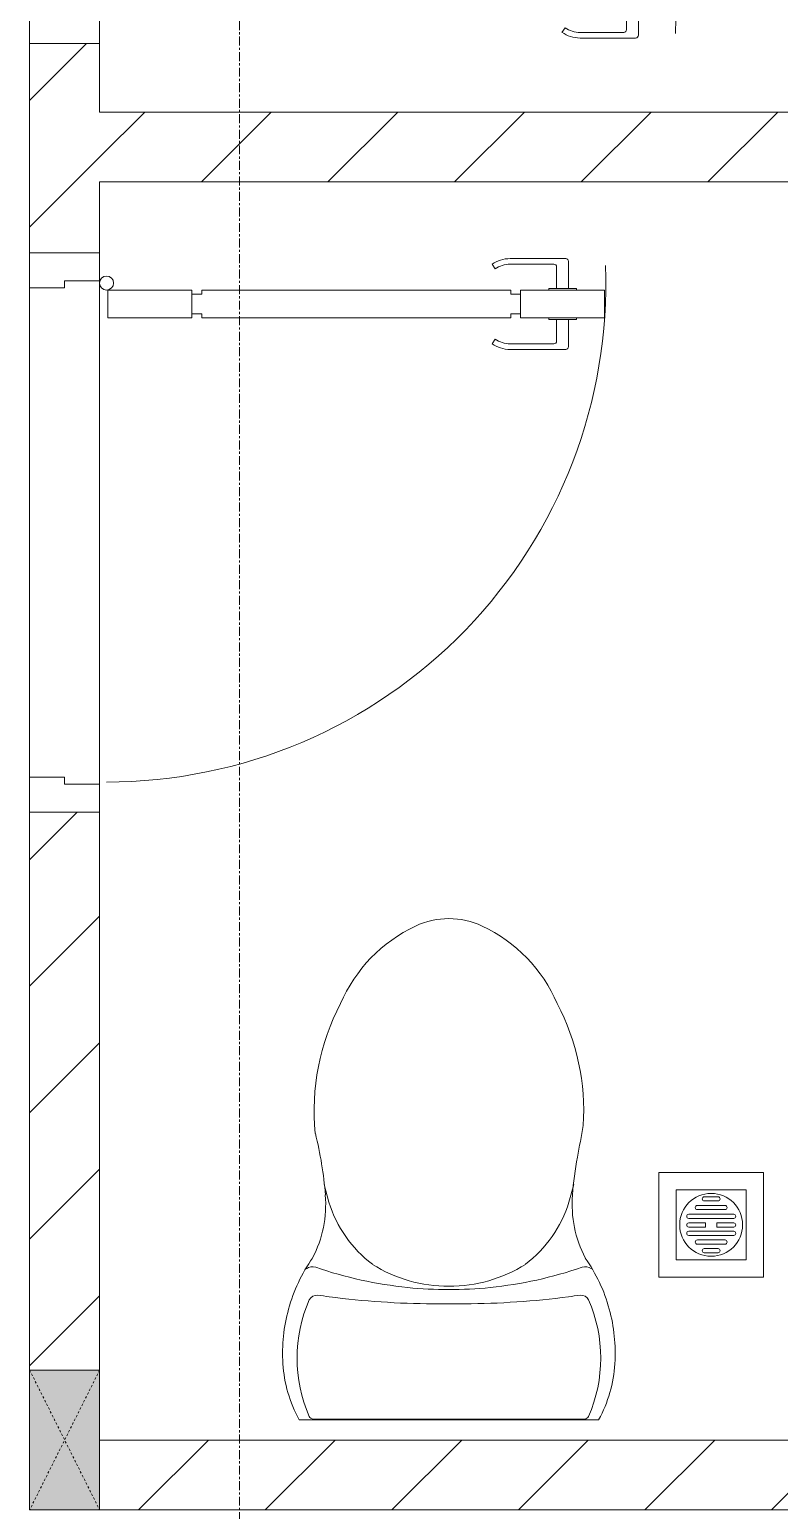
# Model space of a CAD drawing. Header units: millimetres. Extents: x 1591 to 239055, y -15958 to 83255.
# Drawn here: x 207632 to 208704, y 56636 to 58755 of the extents above; entities that cross this region are included whole.
import ezdxf

# ---------------------------------------------------------------- set-up
doc = ezdxf.new("R2010")
doc.units = ezdxf.units.MM
doc.linetypes.add('Dash', pattern=[6, 3, -3])
doc.linetypes.add('Grid Line', pattern=[22.225, 12.7, -3.175, 3.175, -3.175])
for name, color, linetype, lineweight in [('0-1', 250, 'Continuous', 5), ('A-DETL-GENF-1', 9, 'Continuous', 9), ('A-DOOR-1', 254, 'Continuous', 9), ('A-DOOR-2', 9, 'Continuous', 9), ('A-FLOR-2', 9, 'Continuous', 9), ('A-WALL-1', 253, 'Continuous', 18), ('A-WALL-2', 9, 'Continuous', 9), ('A-WALL-PATT-1', 10, 'Continuous', 9), ('M-EQPM-1', 254, 'Continuous', 9), ('P-SANR-FIXT-1', 254, 'Continuous', 9), ('S-COLS', 52, 'Continuous', 9), ('S-COLS-3', 254, 'Continuous', 9), ('S-COLS-4', 253, 'Continuous', 18), ('S-COLS-HDLN-1', 9, 'Dash', 9), ('S-GRID-1', 1, 'Grid Line', 9)]:
    doc.layers.add(name, color=color, linetype=linetype, lineweight=lineweight)
pattern_1 = [(45, (0, 0), (-90.50967, 90.50967), [])]

# ---------------------------------------------------------------- blocks, each defined once
blk = doc.blocks.new('DOOR_CW_01 CANH MO-PANEL KINH - DIW_01-900x2200-CỬA GỖ VÂN LAMINATE-553375-TKCS_MB TẦNG 6-8')
at = {"layer": 'A-DETL-GENF-1'}
for p, q in [((-397, -182), (-397, -62)), ((-397, -62), (-357, -62)), ((-357, -62), (-357, -182)), ((-357, -182), (-397, -182)), ((-391, -196), (-391, -182)), ((-391, -182), (-363, -182)), ((-363, -182), (-363, -196)), ((-397, -196), (-391, -196)), ((-397, -738), (-397, -196)), ((-357, -196), (-363, -196)), ((-357, -196), (-357, -738)), ((-433.9, -711.2), (-427.3, -715.8)), ((-320.1, -711.2), (-326.7, -715.8)), ((-442, -737), (-442, -816.5)), ((-434, -799.5), (-434, -737)), ((-397, -738), (-391, -738)), ((-391, -752), (-391, -738)), ((-357, -738), (-363, -738)), ((-363, -738), (-363, -752)), ((-320, -799.5), (-320, -737)), ((-312, -737), (-312, -816.5)), ((-357, -752), (-397, -752)), ((-397, -752), (-397, -872)), ((-363, -752), (-391, -752)), ((-357, -872), (-357, -752)), ((-399, -803.5), (-430, -803.5)), ((-399, -792.2), (-399, -831.8)), ((-397, -792.2), (-399, -792.2)), ((-397, -792.2), (-397, -831.8)), ((-357, -792.2), (-357, -831.8)), ((-357, -792.2), (-355, -792.2)), ((-355, -792.2), (-355, -831.8)), ((-355, -803.5), (-324, -803.5)), ((-399, -820.5), (-438, -820.5)), ((-355, -820.5), (-316, -820.5)), ((-399, -831.8), (-397, -831.8)), ((-355, -831.8), (-357, -831.8)), ((-397, -872), (-357, -872))]:
    blk.add_line(p, q, dxfattribs=at)
blk.add_circle((-407, -60), 10, dxfattribs=at)
for centre, radius, start, end in [((-407, -60), 814, 268, 0), ((-397, -737), 45, 145, 180), ((-397, -737), 37, 145, 180), ((-357, -737), 37, 0, 35), ((-357, -737), 45, 360, 35), ((-430, -799.5), 4, 180, 270), ((-324, -799.5), 4, 270, 0), ((-438, -816.5), 4, 180, 270), ((-316, -816.5), 4, 270, 0)]:
    blk.add_arc(centre, radius, start, end, dxfattribs=at)
at = {"layer": 'A-DOOR-2'}
for p, q in [((-450, -50), (-450, 50)), ((-450, 50), (-400, 50)), ((-400, 50), (-400, 0)), ((400, 0), (400, 50)), ((400, 50), (450, 50)), ((450, 50), (450, -50)), ((-410, 0), (-410, -50)), ((-400, 0), (-410, 0)), ((410, 0), (400, 0)), ((410, -50), (410, 0)), ((-410, -50), (-450, -50)), ((-407, -50), (-382, -50)), ((450, -50), (410, -50))]:
    blk.add_line(p, q, dxfattribs=at)
blk = doc.blocks.new('DOOR_CW_01 CANH MO-PANEL KINH - DIG_02-800x2200-CỬA NHÔM KÍNH-V22-TKCS_MB TẦNG 6-8')
at = {"layer": 'A-DETL-GENF-1'}
for p, q in [((-347, 772), (-307, 772)), ((-347, 652), (-347, 772)), ((-307, 772), (-307, 652)), ((-349, 720.5), (-388, 720.5)), ((-349, 731.8), (-347, 731.8)), ((-349, 692.2), (-349, 731.8)), ((-347, 692.2), (-347, 731.8)), ((-307, 692.2), (-307, 731.8)), ((-305, 731.8), (-307, 731.8)), ((-305, 692.2), (-305, 731.8)), ((-305, 720.5), (-266, 720.5)), ((-392, 637), (-392, 716.5)), ((-384, 699.5), (-384, 637)), ((-349, 703.5), (-380, 703.5)), ((-305, 703.5), (-274, 703.5)), ((-270, 699.5), (-270, 637)), ((-262, 637), (-262, 716.5)), ((-347, 692.2), (-349, 692.2)), ((-307, 692.2), (-305, 692.2)), ((-307, 652), (-347, 652)), ((-347, 638), (-341, 638)), ((-347, 638), (-347, 196)), ((-313, 652), (-341, 652)), ((-341, 652), (-341, 638)), ((-313, 638), (-313, 652)), ((-307, 638), (-313, 638)), ((-307, 196), (-307, 638)), ((-383.9, 611.2), (-377.3, 615.8)), ((-270.1, 611.2), (-276.7, 615.8)), ((-347, 196), (-341, 196)), ((-341, 196), (-341, 182)), ((-307, 196), (-313, 196)), ((-313, 182), (-313, 196)), ((-307, 182), (-347, 182)), ((-347, 182), (-347, 62)), ((-341, 182), (-313, 182)), ((-307, 62), (-307, 182)), ((-347, 62), (-307, 62))]:
    blk.add_line(p, q, dxfattribs=at)
blk.add_circle((-357, 60), 10, dxfattribs=at)
for centre, radius, start, end in [((-357, 60), 714, 360, 92), ((-388, 716.5), 4, 90, 180), ((-266, 716.5), 4, 0, 90), ((-380, 699.5), 4, 90, 180), ((-274, 699.5), 4, 0, 90), ((-347, 637), 45, 180, 215), ((-347, 637), 37, 180, 215), ((-307, 637), 37, 325, 0), ((-307, 637), 45, 325, 0)]:
    blk.add_arc(centre, radius, start, end, dxfattribs=at)
at = {"layer": 'A-DOOR-2'}
for p, q in [((-360, 50), (-400, 50)), ((-400, 50), (-400, -50)), ((-360, 0), (-360, 50)), ((-357, 50), (-332, 50)), ((400, 50), (360, 50)), ((360, 50), (360, 0)), ((400, -50), (400, 50)), ((-350, 0), (-360, 0)), ((-350, -50), (-350, 0)), ((360, 0), (350, 0)), ((350, 0), (350, -50)), ((-400, -50), (-350, -50)), ((350, -50), (400, -50))]:
    blk.add_line(p, q, dxfattribs=at)
blk = doc.blocks.new('TOILET - TOILET-400871-TKCS_MB TẦNG 6-8')
at = {"layer": 'P-SANR-FIXT-1'}
for p, q in [((-171.7, 330.3), (-178.6, 355.5)), ((171.7, 330.3), (178.6, 355.5)), ((214.2, 19), (-214.2, 19)), ((194, 19.9), (-194, 19.9))]:
    blk.add_line(p, q, dxfattribs=at)
for centre, radius, start, end in [((45.1, 528.6), 217.6, 115.2282, 156.7784), ((0, 624.4), 111.7, 64.7718, 115.2282), ((-45.1, 528.6), 217.6, 23.2216, 64.7718), ((137.1, 461.2), 329.8, 152.3122, 185.6513), ((-137.1, 461.2), 329.8, 356.3165, 27.6878), ((-719.2, 297.5), 544.3, 4.5441, 13.9464), ((-1948.3, 805.1), 2171.2, 349.1051, 350.319), ((719.2, 297.5), 544.3, 169.7121, 175.4559), ((-343.5, 327.4), 167.3, 332.62, 4.5441), ((343.5, 327.4), 167.3, 175.4559, 207.38), ((-0.4, 384), 179.5, 197.4036, 232.5964), ((0.4, 384), 179.5, 307.4036, 342.5964), ((-4, 115.7), 233.6, 144.7853, 164.7039), ((-195, 224.1), 13.8, 71.0073, 129.3276), ((0.6, 792.1), 586.9, 251.0073, 264.1678), ((0, 416), 206.1, 237.9268, 270), ((0, 416), 206.1, 270, 302.0732), ((-0.6, 792.1), 586.9, 275.8322, 288.9927), ((195, 224.1), 13.8, 50.6724, 108.9927), ((4, 115.7), 233.6, 15.2961, 35.2147), ((-189.1, 185.5), 11.7, 82.4212, 154.5895), ((178.9, 2951.3), 2778.4, 262.4212, 262.7649), ((-14.3, 1400.4), 1215.6, 262.593, 269.6026), ((0, 786.7), 581.5, 264.1678, 275.8322), ((14.3, 1400.4), 1215.6, 270.3974, 277.407), ((-178.9, 2951.3), 2778.4, 277.2351, 277.5788), ((189.1, 185.5), 11.7, 25.4105, 97.5788), ((1.9, 114.1), 239.7, 164.7039, 183.5487), ((-9.8, 107.2), 207.3, 156.2862, 203.7138), ((0, 3462.8), 3278, 269.6026, 270.3974), ((9.8, 107.2), 207.3, 336.2862, 23.7138), ((-1.9, 114.1), 239.7, 356.4513, 15.2961), ((-46.1, 111.1), 191.6, 183.5487, 208.7191), ((46.1, 111.1), 191.6, 331.2809, 356.4513), ((-193.7, 26.4), 6.48, 203.7138, 267.6832), ((193.7, 26.4), 6.48, 272.3168, 336.2862)]:
    blk.add_arc(centre, radius, start, end, dxfattribs=at)
blk = doc.blocks.new('THU NUOC - THU NUOC-455054-TKCS_MB TẦNG 6-8')
at = {"layer": 'M-EQPM-1'}
for p, q in [((-66.3, -70.6), (-66.3, 79.4)), ((-66.3, 79.4), (83.7, 79.4)), ((83.7, 79.4), (83.7, -70.6)), ((58.7, 54.4), (-41.3, 54.4)), ((-41.3, 54.4), (-41.3, -45.6)), ((-1.1, 44.5), (18.5, 44.5)), ((58.7, -45.6), (58.7, 54.4)), ((-11, 32.1), (28.5, 32.1)), ((28.5, 26.1), (-11, 26.1)), ((18.5, 38.5), (-1.1, 38.5)), ((-23.3, 19.6), (40.9, 19.6)), ((40.9, 13.6), (-23.3, 13.6)), ((-23.3, 7.2), (0.7, 7.2)), ((0.7, 1.2), (-23.3, 1.2)), ((0.7, 7.2), (0.7, 1.2)), ((16.7, 1.2), (16.7, 7.2)), ((16.7, 7.2), (40.9, 7.2)), ((40.9, 1.2), (16.7, 1.2)), ((-23.3, -4.8), (40.9, -4.8)), ((40.9, -10.8), (-23.3, -10.8)), ((-11, -17.3), (28.5, -17.3)), ((28.5, -23.3), (-11, -23.3)), ((-1.1, -29.6), (18.5, -29.6)), ((18.5, -35.6), (-1.1, -35.6)), ((-41.3, -45.6), (58.7, -45.6)), ((83.7, -70.6), (-66.3, -70.6))]:
    blk.add_line(p, q, dxfattribs=at)
for centre, radius, start, end in [((8.7, 4.4), 45, 0, 180), ((8.7, 4.4), 45, 360, 180), ((-1.1, 41.5), 3, 90, 270), ((18.5, 41.5), 3, 270, 90), ((-11, 29.1), 3, 90, 270), ((28.5, 29.1), 3, 270, 90), ((8.7, 4.4), 45, 180, 0), ((8.7, 4.4), 45, 180, 360), ((-23.3, 16.6), 3, 90, 270), ((-23.3, 4.2), 3, 90, 270), ((40.9, 16.6), 3, 270, 90), ((40.9, 4.2), 3, 270, 90), ((-23.3, -7.8), 3, 90, 270), ((-11, -20.3), 3, 90, 270), ((28.5, -20.3), 3, 270, 90), ((40.9, -7.8), 3, 270, 90), ((-1.1, -32.6), 3, 90, 270), ((18.5, -32.6), 3, 270, 90)]:
    blk.add_arc(centre, radius, start, end, dxfattribs=at)
blk = doc.blocks.new('G1_SOF - BO TRU - 100x200-745959-TKCS_MB TẦNG 6-8')
at = {"layer": 'S-COLS'}
blk.add_hatch(color=256, dxfattribs=at).paths.add_polyline_path([(-50, 100), (-50, -100), (50, -100), (50, 100)])
at = {"layer": 'S-COLS-4'}
for p, q in [((50, 100), (-50, 100)), ((-50, 100), (-50, -100)), ((50, -100), (50, 100)), ((-50, -100), (50, -100))]:
    blk.add_line(p, q, dxfattribs=at)
at = {"layer": 'S-COLS-HDLN-1'}
for p, q in [((50, 100), (-50, -100)), ((-50, 100), (50, -100))]:
    blk.add_line(p, q, dxfattribs=at)
blk = doc.blocks.new('NCV_TKTC_TANG 6 - 8_rvt-2-TKCS_MB TẦNG 6-8')
at = {"layer": 'A-WALL-PATT-1'}
h = blk.add_hatch(dxfattribs=at)
h.set_pattern_fill('FP_1', color=256, style=0, pattern_type=2)
h.set_pattern_definition(pattern_1)
h.paths.add_polyline_path([(111841.4, 56836.9), (111852.6, 56836.9), (111852.6, 57635.3), (111752.6, 57635.3), (111752.6, 56836.9)])
h.paths.add_polyline_path([(111752.6, 58435.3), (111852.6, 58435.3), (111852.6, 58734.9), (111752.6, 58734.9)])
h.paths.add_polyline_path([(111852.6, 59634.9), (111852.6, 59936.9), (111752.6, 59936.9), (111752.6, 59634.9)])
h.paths.add_polyline_path([(111772.6, 60136.9), (111852.6, 60136.9), (111852.6, 60534.9), (111752.6, 60534.9), (111752.6, 60136.9)])
h.paths.add_polyline_path([(111852.6, 61434.9), (111852.6, 61636.9), (111752.6, 61636.9), (111752.6, 61434.9)])
h = blk.add_hatch(dxfattribs=at)
h.set_pattern_fill('FP_1', color=256, style=0, pattern_type=2)
h.set_pattern_definition(pattern_1)
h.paths.add_polyline_path([(111852.6, 58536.9), (113802.6, 58536.9), (113802.6, 58636.9), (111852.6, 58636.9)])
h = blk.add_hatch(dxfattribs=at)
h.set_pattern_fill('FP_1', color=256, style=0, pattern_type=2)
h.set_pattern_definition(pattern_1)
h.paths.add_polyline_path([(116161.7, 56636.9), (116252.5, 56636.9), (116252.5, 56736.9), (114252.6, 56736.9), (114252.6, 56636.9), (115758.7, 56636.9)])
h.paths.add_polyline_path([(114152.6, 56636.9), (114152.6, 56736.9), (111852.6, 56736.9), (111852.6, 56636.9), (114146.6, 56636.9)])
at = {"layer": 'A-FLOR-2'}
blk.add_line((111752.6, 57685.3), (111752.6, 58385.3), dxfattribs=at)
at = {"layer": 'A-WALL-1'}
for p, q in [((111852.6, 58734.9), (111752.6, 58734.9)), ((111752.6, 58734.9), (111752.6, 58435.3)), ((111852.6, 58636.9), (111852.6, 58734.9)), ((113802.6, 58636.9), (111852.6, 58636.9)), ((111852.6, 58435.3), (111852.6, 58536.9)), ((111852.6, 58536.9), (113802.6, 58536.9)), ((111752.6, 58435.3), (111852.6, 58435.3)), ((111852.6, 57635.3), (111752.6, 57635.3)), ((111752.6, 57635.3), (111752.6, 56836.9)), ((111852.6, 56836.9), (111852.6, 57635.3)), ((114152.6, 56736.9), (111852.6, 56736.9)), ((111852.6, 56636.9), (114152.6, 56636.9))]:
    blk.add_line(p, q, dxfattribs=at)
at = {"layer": 'A-WALL-2'}
for p, q in [((111852.6, 58395.3), (111852.6, 57675.3)), ((111752.6, 57685.3), (111752.6, 58385.3))]:
    blk.add_line(p, q, dxfattribs=at)
at = {"layer": 'A-DOOR-1'}
for name, p, rotation in [('DOOR_CW_01 CANH MO-PANEL KINH - DIW_01-900x2200-CỬA GỖ VÂN LAMINATE-553375-TKCS_MB TẦNG 6-8', (111802.6, 59184.9), 89.99999999999905), ('DOOR_CW_01 CANH MO-PANEL KINH - DIG_02-800x2200-CỬA NHÔM KÍNH-V22-TKCS_MB TẦNG 6-8', (111802.6, 58035.3), 269.999999999999)]:
    blk.add_blockref(name, p, dxfattribs=dict(at, rotation=rotation))
at = {"layer": 'M-EQPM-1'}
blk.add_blockref('THU NUOC - THU NUOC-455054-TKCS_MB TẦNG 6-8', (112718.4, 57040.4), dxfattribs=at)
at = {"layer": 'P-SANR-FIXT-1'}
blk.add_blockref('TOILET - TOILET-400871-TKCS_MB TẦNG 6-8', (112352.1, 56746.9), dxfattribs=at)
at = {"layer": 'S-COLS-3'}
blk.add_blockref('G1_SOF - BO TRU - 100x200-745959-TKCS_MB TẦNG 6-8', (111802.6, 56736.9), dxfattribs=at)

msp = doc.modelspace()

# ---------------------------------------------------------------- linework, layer by layer
at = {"layer": 'S-GRID-1'}
msp.add_line((207932.3, 19149.4), (207932.3, 77012.5), dxfattribs=at)

# ---------------------------------------------------------------- block references
at = {"layer": '0-1'}
msp.add_blockref('NCV_TKTC_TANG 6 - 8_rvt-2-TKCS_MB TẦNG 6-8', (95879.7, 0), dxfattribs=at)

doc.saveas('drawing.dxf')
